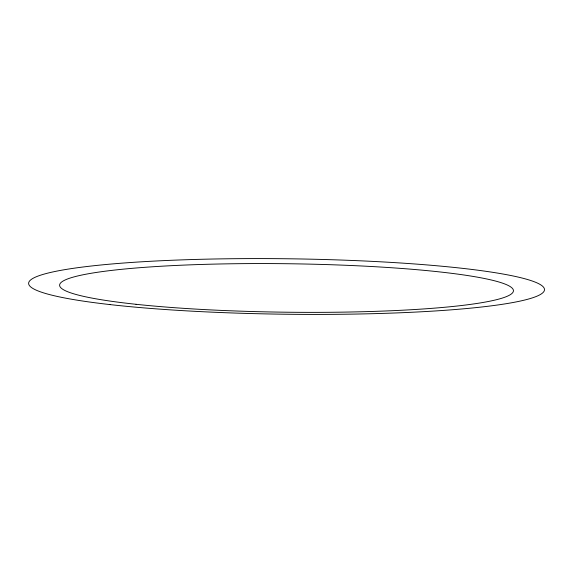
<?xml version="1.0" encoding="UTF-8"?>
<svg xmlns="http://www.w3.org/2000/svg" width="573" height="573" viewBox="0 0 573 573"><rect width="100%" height="100%" fill="white"/><g stroke="black" fill="none" stroke-linecap="round" stroke-linejoin="round"><path stroke-width="0.86" d="M110.152 304.607A257.965 27.74 0.7 0 0 537.739 295.84A257.965 27.74 0.7 0 0 211.766 259.046A257.965 27.74 0.7 0 0 110.152 304.607M136.009 304.292A226.908 24.245 0.7 0 0 508.824 295.51A226.908 24.245 0.7 0 0 214.768 264.096A226.908 24.245 0.7 0 0 136.009 304.292"/></g></svg>
